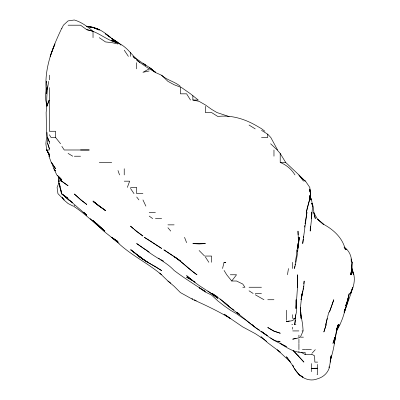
<?xml version="1.0" encoding="UTF-8"?>
<svg xmlns="http://www.w3.org/2000/svg" width="400" height="400" viewBox="0 0 400 400"><rect width="100%" height="100%" fill="white"/><g stroke="black" fill="none" stroke-linecap="round" stroke-linejoin="round"><path stroke-width="0.6" d="M47.005 132.4L45.875 143.745L46.715 149.985L49.355 149.985L49.355 148.66L47.55 143.745L47.595 137.505L49.355 141.975L49.355 143.745M59.065 181.18L59.135 176.815M296.44 249.815L296.345 256.055L295.28 262.295M351.68 271.03L351.585 274.77L351.955 268.53L350.555 274.77L352.06 268.53L352.17 262.295L351.435 268.53L352.05 262.295M295.815 308.465L296.12 299.73L296.41 312.21L295.045 318.445L292.69 320.61L286.445 321.675L289.285 320.94M310.355 226.105L310.195 231.095L311.575 218.615L311.65 212.38L311.45 218.615L312.605 206.14L311.575 199.9L310.14 197.37M301.24 318.445C299.53 310.17 301.15 301.76 302.07 293.49L301.11 299.73L303.74 287.25L304.16 281.01L303.83 283.845M297.4 284.755L297.585 274.77L297.47 287.25L296.035 308.465M300.67 315.325L300.795 312.21L301.125 318.445L301.02 317.31M297.81 246.07L297.915 243.575C298.335 252.04 296.34 260.335 294.49 268.53L294.85 266.265M309.72 198.765L306.4 212.38C307.295 204.59 312.18 197.075 309.79 189.12M309.795 197.63L309.905 195.93M295.925 324.685L294.715 324.685L295.165 320.15M329 367.795L329.11 366.66M59.705 184.585L60.24 187.42L58.325 181.18L58.835 176.645M303.44 287.25L303.57 286.115M303.25 239.035L302.71 243.575L306.94 212.38L305.02 223.92M297.795 249.245L298.555 243.575L297.99 231.095L298.13 234.84M304.565 227.125L304.795 225.425M351.45 290.085L350.98 293.49L346.465 305.97L342.545 318.445L339.955 324.685L336.57 330.925L339.14 324.685L336.695 330.925L334.28 343.405L336.365 331.175L338.245 324.685L336.57 329.385L338.385 324.685L336.565 329.44M294.715 324.685L295.69 318.445L295.55 314.705M295.025 265.13L295.205 263.995M287.46 274.77L288.475 268.53M48.73 81.35C47.155 89.56 46.335 97.96 46.95 106.31L45.73 100.07L45.63 93.83L46.41 87.59L46.65 93.83C43.275 70.315 51.99 48.795 61.835 28.07M297.76 248.11L298.555 243.575L298.225 237.335M302.835 290.655L301.085 299.73M303.035 289.52L303.235 288.385M297.785 248.11L299.59 237.335L298.655 241.285M350.8 292.355L350.57 293.49C354.36 286.01 356.065 276.775 351.85 269.1M297.35 251.515L297.595 250.38M317.645 374.6L317.145 374.6L317.645 371.115L317.645 364.4M327.21 318.445L325.77 324.685L328.765 312.21M347.73 299.73L349.285 293.49L347.73 299.73L345.635 305.97L347.85 299.73L348.84 294.935M222.545 268.53L224.055 262.3L225.81 262.295L224.055 262.295M345.57 307.67L344.385 312.21L345.88 306.535M330.275 360.19L331.445 355.885L330.18 362.12L331.055 355.885C330.585 360.07 330.02 364.24 329.125 368.36C327.09 373.68 323.06 377.15 317.645 378.77C306.98 383.11 296.785 374.89 292.69 365.395L293.79 366.88M334.87 337.165L332.965 343.405L335.125 337.165C334.49 345.195 332.71 353.11 330.125 360.73M345.125 308.805L344.055 312.21L346.545 305.97L348.84 297.21L347.795 299.73M266.77 341.475L261.49 337.73L261.49 337L260.67 337.165L255.255 333.635L242.77 326.935L224.055 314.16L230.295 318.445C218.48 311.3 205.97 305.385 193.39 299.73M331.86 305.4L333.775 299.73L329.36 312.21L331.665 305.97M47.155 105.74L49.185 100.07L46.78 106.31L46.135 112.55L46.525 131.265L47.495 137.505L49.355 141.975M127.345 187.42L129.655 181.18L124.23 181.18M58.91 182.885L57.095 187.42L57.935 193.66L64.15 199.9L62.22 197.62M61.835 28.42L63.38 25.2L68.07 20.905L74.31 20C81.495 22.04 87.39 26.61 93.03 31.3L86.79 29.71L80.55 25.2L68.07 25.2M224.055 270.42L226.72 274.77L231.725 281.01L236.535 274.77L230.295 274.77M312.185 353.1L315.305 349.645M296.09 338.26L292.69 339.18L298.93 337.86L300.36 337.165L303.125 330.925L302.64 324.685L300.545 312.21L300.86 315.61M149.185 70.97L142.945 72.295L149.185 68.875L136.705 60.37M317.645 368.195L311.405 368.36L317.645 368.36M301.01 352.215L305.165 354.54L311.405 354.385L311.405 353.965L314.595 355.885L314.855 362.12L317.645 362.12M60.58 143.745L55.59 137.505L51.07 137.505L49.355 134.7M261.49 137.505L267.73 137.505L267.73 134.225L261.49 130.33M47.55 143.745L47.93 143.745M74.31 156.225L80.55 156.225M99.27 162.465L111.745 162.465M270.615 143.745L277.22 149.985L280.21 153.475L280.21 162.465L285.71 162.465L298.93 174.905M58.325 181.18L59.99 181.18M130.465 187.42L136.705 187.42L136.705 193.66L142.945 193.66M68.77 199.9L72.305 202.4L68.07 199.375L62.28 194.07L86.79 215.26L83.81 212.38L86.79 215.61M149.185 212.38L155.42 212.38M155.42 218.615L161.66 218.615M167.905 224.855L174.14 224.855M205.335 256.055L211.58 256.055L211.58 262.295M231.725 281.01L236.535 281.01L242.77 284.06L244.93 287.25L242.77 287.25M249.015 287.25L261.49 287.25M255.255 293.49L261.49 293.49M267.73 299.73L273.97 299.73M293.205 318.445L295.045 318.445M291.79 324.685L292.69 324.685M292.69 330.925L298.93 330.925M302.025 330.925L302.88 330.925M260.67 337.165L261.675 337.165L267.73 342.78L280.21 352.16L278.475 350.72M301.075 337.165L303.435 337.165M302.4 349.645L305.165 349.645M305.55 349.645L311.405 349.645M192.86 95.63L192.86 100.01L198.315 100.07L190.52 93.83L181.595 87.59L174.14 84.75L167.905 81.35L161.66 75.28L155.42 72.5M80.55 149.985L89.21 149.985L64.245 149.985L61.835 146.345M192.86 100.01L199.095 101.34L205.335 104.91L211.58 109.35L216.97 112.55L229.16 116.585M270.565 337.87L273.97 340.345L286.445 346.655L280.21 343.405C287.705 348.41 295.71 353.36 305.165 352.515L305.165 354.54M86.79 26.315L93.03 27.395L99.27 29.64L93.03 27.545C102.7 29.34 109.165 37.105 117.025 42.255L116.065 41.585M86.79 26.515L89.625 27.01M90.76 27.21L91.895 27.405M86.79 26.265L91.895 27.36M86.79 29.71C98.22 31.345 106.615 40.67 117.985 42.93C127.54 46.945 132.455 56.205 140.02 62.635M117.985 43.99L111.745 42.6L105.51 41.945L99.27 37.675M277.94 341.07L280.21 341.905C272.785 341.01 267.3 335.64 261.49 331.485L267.25 335.58M111.745 40.6L117.42 42.93M193.965 299.73L196.245 300.75M117.465 42.905L111.745 40.06L117.465 43.005M280.21 162.465C286.42 164.875 291.525 169.29 294.99 174.94M263.955 299.73L255.255 294.75M192.86 299.475L180.38 292.565L174.14 286.295L167.905 280.995L161.66 274.96M192.86 280.535L186.62 277.2L192.86 280.785M149.705 263.49L155.42 266.575L161.66 270.615L142.945 259.335L130.705 249.815L142.945 259.335L131.075 249.815M149.355 68.875L155.42 72.205M163.59 261.18L160.62 259.425M259.385 330.02C253.29 326.85 248.675 321.56 242.77 318.055L236.535 313.755L230.295 310.15L224.055 305.75L217.815 300.905L211.58 295.055L205.335 292.03L199.095 287.685L205.335 291.475C194.755 284.785 184.16 278.01 174.14 270.49C166.11 261.705 154.79 257.41 145.835 249.815L149.185 252.125M267.21 335.61C256.235 328.94 246.53 320.385 236.535 312.325L239.135 314M68.07 153.4L72.77 156.225M194.845 281.98L193.245 281.01L195.195 282.23M158.54 258.135L159.58 258.78M249.015 125.025L255.255 128.905M252.255 324.685L253.755 325.62M99.295 206.14L93.03 201.46L105.51 210.625L99.28 206.14L93.03 201.005L99.27 206.13L105.51 210.395M239.655 314.385L236.25 312.21C227.96 306.3 220.83 298.94 212.19 293.49L217.305 296.79M298.93 374.615L303.085 377.23L298.93 374.6L294.29 368.36M249.015 290.795L253.185 293.49M74.31 206.72C84.975 213.66 93.905 222.935 103.995 230.7M147.77 262.295L149.185 263.21M147.285 261.975L142.945 259.13L147.595 262.295L142.945 259.035M233.935 310.025L230.295 307.62L224.055 302.16L228.235 305.97L221.68 300.125M142.44 258.705L138.44 256.055L142.44 258.79M180.38 86.385C174.765 81.515 167.17 80.305 161.66 75.28M173.41 256.055L163.845 249.815L180.38 260.875L174.14 256.56C182.17 262.125 188.98 269.17 196.985 274.77C188.985 269.16 182.225 262.045 174.14 256.56M136.705 254.35L142.945 258.99M207.84 291L217.815 298.345L211.58 293.67L199.095 285.49L192.985 281.01L186.62 275.66L192.38 280.39M115.105 40.895L111.745 38.475L117.985 42.715L111.745 38.61L117.985 42.435L121.03 45.165M149.185 216.09L152.695 218.615M138.755 256.055L142.48 258.79M64.71 195.82L68.07 198.34L61.835 194.295L61.38 193.66L60.425 187.99L61.835 193.66L59.84 187.42L59.275 182.885M68.79 199.9L63.31 194.885M145.825 65.44L142.945 63.255L149.185 67.32L155.42 72.28M264.89 131.265L261.49 128.675L255.2 125.025C243.835 118.69 230.915 114.87 217.815 116.475L211.58 112.55L205.335 112.55L205.335 106.31M220.235 298.985L221.205 299.73M167.92 281.01L170.79 283.21M145.825 65.38L133.02 56.395L135.475 58.775L133.13 56.395M80.895 199.9L86.79 204.475L80.55 199.595L74.31 193.98L80.895 199.9L80.55 199.595M90.165 218.615L99.27 225.965L104.88 231.095L93.03 220.545L97.895 224.855L96.57 223.59M191.9 298.475L192.86 299.235M133.605 228.79L130.465 226.105L136.705 231.59L142.945 236.045L134.505 229.56M343.995 247.02C349.075 250.36 351.8 256.265 351.455 262.295M117.985 242.805L111.745 237.335L117.985 242.43L105.51 232.595L97.69 224.855L103.9 231.095M118.81 243.575C131.79 255.58 148.095 263.295 161.51 274.77L159.74 273.02M99.27 226.39L103.6 230.31M298.93 175.495L305.165 181.18L298.93 174.94L303.495 181.18M277.17 349.645L290.55 362.12L286.445 356.75L293.79 367.1M117.985 242.505L119.09 243.575M199.095 250.495L204.59 256.055M344.79 248.04L346.535 249.815L344.175 247.225M305.165 180.67L309.785 187.42L310.495 193.66L309.77 189.12M267.73 134.225L270.815 137.505L277.56 149.985M59.76 177.595L61.835 179.81L56.77 174.94L53.91 168.705L55.59 170.995L53.87 168.705L51.545 162.465L55.59 168.705L51.265 162.465L48.935 156.225L49.355 156.225L49.355 155.645L48.91 153.925M61.73 181.18L68.07 185.75L61.615 181.18L59.57 177.54M167.905 227.705L170.765 231.095M136.705 197.01L138.92 199.9M62.17 197.62L63.86 199.9L68.07 203.515L73.17 206.14L74.31 206.14L74.31 205.265M57.62 175.42L61.835 181.18L59.97 178.06M280.21 153.475L285.71 162.465M130.465 188.4L134.035 193.66M124.23 50.155L128.405 56.395M205.335 256.905L208.85 262.295M190.51 100.07L186.62 93.83L180.38 93.83L180.38 87.59M46.715 149.985L49.355 154.595L46.765 149.985L49.355 154.785L46.825 149.985L49.355 155.615L49.285 156.225L48.515 152.82M313.655 212.38L317.185 218.615L323.885 224.76L317.645 219.32L323.885 224.475C333.84 229.895 342.91 238.325 345.325 249.815M310.245 197.82L311.405 199.9L309.705 195.93M142.945 199.9L145.885 206.14M311.895 203.37L313.11 206.14L313.905 212.38L315.3 218.615L313.805 212.945M310.145 197.065L311.325 199.9L309.835 195.93M184.535 237.335L186.62 242.7M117.985 170.515L119.55 174.94M350.975 258.89L352.17 262.295M311.78 203.37L312.715 206.14L311.78 203.23M351.8 269.1L353.515 274.77L351.9 268.53M48.085 144.29L49.355 148.66M60.38 178.345L61.17 181.18L60.81 179.48M46.595 82.485L46.285 81.35L47.43 89.295M309.845 190.825L310.58 193.66L309.39 199.9L310.58 193.66L309.84 190.825M351.055 260.59L351.32 261.725M310.25 197.63L310.77 199.9L310.125 197.63L310.525 199.9L310.2 198.2M310.185 198.765L310.34 199.9L310.17 195.53M300.29 307.215L300.42 312.21M311.405 363.545L311.405 371.725M298.93 335.13L298.93 337.165M298.93 339.215L298.93 343.405M298.93 343.905L298.93 349.645M298.93 351.085L298.93 352.165M292.69 262.295L292.69 268.53M292.69 314.67L292.69 318.445M292.69 327.175L292.69 329.205M286.445 310.2L286.445 319.86M286.445 320.68L286.445 321.395M273.97 149.985L273.97 156.225M261.49 337L261.49 337.73M136.705 62.635L136.705 68.875M130.465 52.38L130.465 56.395M124.23 168.705L124.23 174.94M93.03 31.435L93.03 37.675M55.59 137.505L55.59 131.265L49.355 131.265L49.355 100.07M49.355 75.115L49.355 79.905M49.355 87.59L49.355 99.69M297.545 281.01L297.445 287.25L297.55 281.01M310 195.93L309.645 199.9L310 195.93M303.555 236.2L303.455 237.335L303.56 236.2M326.16 324.685L323.885 331.92L326.16 324.685M352.755 287.25L350.57 293.49L352.755 287.25M52.455 50.155L50.155 56.395L54.935 43.915L52.405 50.155M205.335 243.575L199.095 243.97L192.86 243.575L205.335 243.575M93.03 27.295L86.79 26.375L93.03 27.395L99.27 30.06L93.03 27.295M280.21 333.215L273.97 331.21L267.73 327.475L273.595 330.925L280.21 333.215M149.185 240.28L144.365 237.335L161.66 248.455L149.185 240.28M145.665 249.815L136.705 243.575L145.665 249.815M238.615 313.585L236.535 312.21L238.615 313.585M117.985 241.555L111.745 237.38L117.985 241.555M110.77 37.675L105.51 33.885L110.74 37.675M151.185 68.875L149.185 67.4L155.42 72.37L151.185 68.875M298.28 355.885L293.12 350.47L303.935 362.12L298.28 355.885"/></g></svg>
